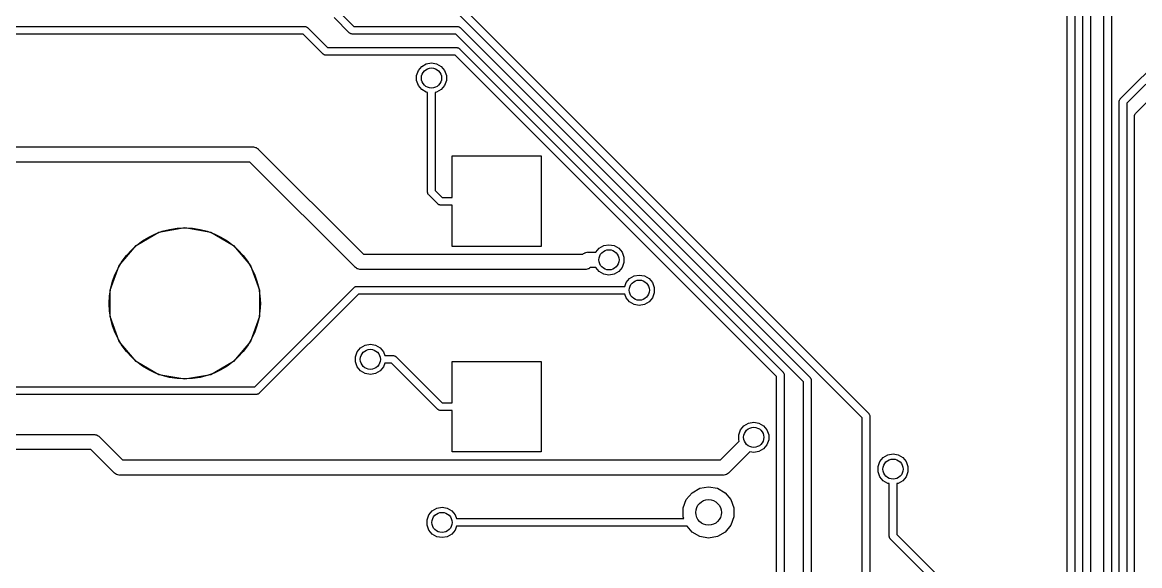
# Model space of a CAD drawing. Extents: x 0 to 100, y -163 to 0.
# Drawn here: x 21.77 to 43.96, y -92.71 to -81.92 of the extents above; entities that cross this region are included whole.
import ezdxf

# ---------------------------------------------------------------- set-up
doc = ezdxf.new("R2010")
doc.units = 0
doc.header["$MEASUREMENT"] = 0
doc.layers.add('BLACK', color=7, linetype='CONTINUOUS')

msp = doc.modelspace()

# ---------------------------------------------------------------- linework, layer by layer
at = {"layer": 'Black'}
for p, q in [((42.5236, -95.3163), (42.5236, -80.9859)), ((42.676, -81.0175), (42.676, -95.3479)), ((42.8287, -95.6698), (42.8287, -81.388)), ((42.9811, -81.4196), (42.9811, -95.7302)), ((38.4498, -89.7724), (30.2611, -81.5836)), ((30.372, -81.479), (38.5799, -89.6869)), ((28.2735, -82.1287), (27.9685, -81.8237)), ((28.0986, -81.7382), (28.359, -81.9986)), ((43.2474, -96.1553), (43.2474, -81.6764)), ((43.3998, -81.708), (43.3998, -96.1869)), ((18.42, -81.9986), (27.3827, -81.9986)), ((27.3827, -81.9986), (27.386, -81.9992)), ((27.386, -81.9992), (27.3893, -81.9989)), ((27.3893, -81.9989), (27.399, -82.0015)), ((27.399, -82.0015), (27.4088, -82.0032)), ((27.4088, -82.0032), (27.4117, -82.0049)), ((27.4117, -82.0049), (27.4149, -82.0057)), ((27.4149, -82.0057), (27.4231, -82.0115)), ((27.4231, -82.0115), (27.4317, -82.0164)), ((27.4317, -82.0164), (27.4338, -82.019)), ((27.4338, -82.019), (27.4366, -82.0209)), ((27.4366, -82.0209), (27.8336, -82.4179)), ((28.359, -81.9986), (30.4136, -81.9986)), ((30.4136, -81.9986), (30.4169, -81.9992)), ((30.4169, -81.9992), (30.4202, -81.9989)), ((30.4202, -81.9989), (30.4298, -82.0015)), ((30.4298, -82.0015), (30.4396, -82.0032)), ((30.4396, -82.0032), (30.4425, -82.0049)), ((30.4425, -82.0049), (30.4458, -82.0057)), ((30.4458, -82.0057), (30.4539, -82.0115)), ((30.4539, -82.0115), (30.4626, -82.0164)), ((30.4626, -82.0164), (30.4647, -82.019)), ((30.4647, -82.019), (30.4675, -82.0209)), ((30.4675, -82.0209), (37.4156, -88.969)), ((43.8799, -83.7251), (45.5878, -82.0172)), ((27.3511, -82.151), (18.3754, -82.151)), ((27.7481, -82.548), (27.3511, -82.151)), ((28.2763, -82.1306), (28.2735, -82.1287)), ((28.2784, -82.1332), (28.2763, -82.1306)), ((28.287, -82.1381), (28.2784, -82.1332)), ((28.2952, -82.1439), (28.287, -82.1381)), ((28.2984, -82.1447), (28.2952, -82.1439)), ((28.3013, -82.1464), (28.2984, -82.1447)), ((28.3111, -82.1481), (28.3013, -82.1464)), ((28.3208, -82.1507), (28.3111, -82.1481)), ((28.3241, -82.1504), (28.3208, -82.1507)), ((28.3274, -82.151), (28.3241, -82.1504)), ((30.382, -82.151), (28.3274, -82.151)), ((37.2855, -89.0545), (30.382, -82.151)), ((43.5748, -83.4387), (44.8196, -82.194)), ((44.9273, -82.3017), (43.7049, -83.5242)), ((27.8336, -82.4179), (30.4018, -82.4179)), ((30.4018, -82.4179), (30.4051, -82.4185)), ((30.4051, -82.4185), (30.4084, -82.4182)), ((30.4084, -82.4182), (30.4181, -82.4208)), ((30.4181, -82.4208), (30.4279, -82.4225)), ((30.4279, -82.4225), (30.4308, -82.4242)), ((30.4308, -82.4242), (30.434, -82.425)), ((30.434, -82.425), (30.4422, -82.4308)), ((30.4422, -82.4308), (30.4508, -82.4357)), ((30.4508, -82.4357), (30.4529, -82.4383)), ((30.4529, -82.4383), (30.4557, -82.4402)), ((30.4557, -82.4402), (36.8798, -88.8643)), ((27.7509, -82.5499), (27.7481, -82.548)), ((27.753, -82.5525), (27.7509, -82.5499)), ((27.7616, -82.5574), (27.753, -82.5525)), ((27.7698, -82.5632), (27.7616, -82.5574)), ((27.773, -82.564), (27.7698, -82.5632)), ((27.7759, -82.5657), (27.773, -82.564)), ((27.7857, -82.5674), (27.7759, -82.5657)), ((27.7954, -82.57), (27.7857, -82.5674)), ((27.7987, -82.5697), (27.7954, -82.57)), ((27.802, -82.5703), (27.7987, -82.5697)), ((30.3702, -82.5703), (27.802, -82.5703)), ((29.7045, -82.792), (29.7951, -82.7397)), ((29.7951, -82.7397), (29.8981, -82.7216)), ((29.8981, -82.7216), (30.0011, -82.7397)), ((30.0011, -82.7397), (30.0917, -82.792)), ((36.7497, -88.9498), (30.3702, -82.5703)), ((29.6015, -82.9704), (29.6373, -82.8721)), ((29.6015, -83.075), (29.6015, -82.9704)), ((29.6373, -82.8721), (29.7045, -82.792)), ((30.0917, -82.792), (30.1589, -82.8721)), ((30.1589, -82.8721), (30.1947, -82.9704)), ((30.1947, -82.9704), (30.1947, -83.075)), ((29.6373, -83.1733), (29.6015, -83.075)), ((29.7045, -83.2534), (29.6373, -83.1733)), ((30.1589, -83.1733), (30.0917, -83.2534)), ((30.1947, -83.075), (30.1589, -83.1733)), ((29.7951, -83.3057), (29.7045, -83.2534)), ((29.8219, -83.3104), (29.7951, -83.3057)), ((29.8219, -85.2913), (29.8219, -83.3104)), ((30.0011, -83.3057), (29.9743, -83.3104)), ((29.9743, -83.3104), (29.9743, -85.2597)), ((30.0917, -83.2534), (30.0011, -83.3057)), ((43.5525, -83.4926), (43.5531, -83.4893)), ((43.5525, -96.2813), (43.5525, -83.4926)), ((43.5528, -83.486), (43.5554, -83.4763)), ((43.5531, -83.4893), (43.5528, -83.486)), ((43.5554, -83.4763), (43.5571, -83.4665)), ((43.5571, -83.4665), (43.5588, -83.4636)), ((43.5588, -83.4636), (43.5596, -83.4604)), ((43.5596, -83.4604), (43.5654, -83.4522)), ((43.5654, -83.4522), (43.5703, -83.4436)), ((43.5703, -83.4436), (43.5729, -83.4415)), ((43.5729, -83.4415), (43.5748, -83.4387)), ((43.7049, -83.5242), (43.7049, -96.3128)), ((43.8576, -83.779), (43.8582, -83.7757)), ((43.8576, -96.4072), (43.8576, -83.779)), ((43.8579, -83.7724), (43.8605, -83.7627)), ((43.8582, -83.7757), (43.8579, -83.7724)), ((43.8605, -83.7627), (43.8622, -83.7529)), ((43.8622, -83.7529), (43.8639, -83.75)), ((43.8639, -83.75), (43.8647, -83.7468)), ((43.8647, -83.7468), (43.8705, -83.7386)), ((43.8705, -83.7386), (43.8754, -83.73)), ((43.8754, -83.73), (43.878, -83.7279)), ((43.878, -83.7279), (43.8799, -83.7251)), ((19.0369, -84.3906), (26.3525, -84.3906)), ((26.3525, -84.3906), (26.359, -84.3917)), ((26.359, -84.3917), (26.3656, -84.3912)), ((26.3656, -84.3912), (26.3845, -84.3962)), ((26.3845, -84.3962), (26.4038, -84.3996)), ((26.4038, -84.3996), (26.4095, -84.4029)), ((26.4095, -84.4029), (26.4159, -84.4047)), ((26.4159, -84.4047), (26.4319, -84.4159)), ((26.4319, -84.4159), (26.4489, -84.4257)), ((26.4489, -84.4257), (26.4532, -84.4307)), ((26.4532, -84.4307), (26.4586, -84.4345)), ((26.4586, -84.4345), (28.5478, -86.5238)), ((26.2904, -84.6906), (18.949, -84.6906)), ((28.3796, -86.7799), (26.2904, -84.6906)), ((30.3061, -85.3942), (30.3061, -84.5712)), ((30.3061, -84.5712), (32.0739, -84.5712)), ((32.0739, -84.5712), (32.0739, -86.3695)), ((29.8225, -85.2946), (29.8219, -85.2913)), ((29.8222, -85.2979), (29.8225, -85.2946)), ((29.8248, -85.3076), (29.8222, -85.2979)), ((29.8265, -85.3174), (29.8248, -85.3076)), ((29.8282, -85.3203), (29.8265, -85.3174)), ((29.829, -85.3235), (29.8282, -85.3203)), ((29.8348, -85.3317), (29.829, -85.3235)), ((29.8397, -85.3403), (29.8348, -85.3317)), ((29.8423, -85.3424), (29.8397, -85.3403)), ((29.8442, -85.3452), (29.8423, -85.3424)), ((30.0233, -85.5243), (29.8442, -85.3452)), ((29.9743, -85.2597), (30.1088, -85.3942)), ((30.1088, -85.3942), (30.3061, -85.3942)), ((30.0261, -85.5262), (30.0233, -85.5243)), ((30.0282, -85.5288), (30.0261, -85.5262)), ((30.0368, -85.5337), (30.0282, -85.5288)), ((30.045, -85.5395), (30.0368, -85.5337)), ((30.0482, -85.5403), (30.045, -85.5395)), ((30.0511, -85.542), (30.0482, -85.5403)), ((30.0609, -85.5437), (30.0511, -85.542)), ((30.0706, -85.5463), (30.0609, -85.5437)), ((30.0739, -85.546), (30.0706, -85.5463)), ((30.0772, -85.5466), (30.0739, -85.546)), ((30.3061, -85.5466), (30.0772, -85.5466)), ((30.3061, -86.3695), (30.3061, -85.5466)), ((24.485, -86.0851), (25, -85.9943)), ((25, -85.9943), (25.515, -86.0851)), ((24.0321, -86.3465), (24.485, -86.0851)), ((25.515, -86.0851), (25.9679, -86.3465)), ((23.696, -86.7471), (24.0321, -86.3465)), ((25.9679, -86.3465), (26.304, -86.7471)), ((32.0739, -86.3695), (30.3061, -86.3695)), ((32.8979, -86.5238), (32.9019, -86.519)), ((32.9019, -86.519), (32.9189, -86.5092)), ((32.9189, -86.5092), (32.9349, -86.498)), ((32.9349, -86.498), (32.9413, -86.4963)), ((32.9413, -86.4963), (32.947, -86.493)), ((32.947, -86.493), (32.9663, -86.4896)), ((32.9663, -86.4896), (32.9852, -86.4845)), ((32.9852, -86.4845), (32.9918, -86.4851)), ((32.9918, -86.4851), (32.9983, -86.4839)), ((32.9983, -86.4839), (33.1616, -86.4839)), ((33.1616, -86.4839), (33.1618, -86.4834)), ((33.1618, -86.4834), (33.229, -86.4032)), ((33.229, -86.4032), (33.3196, -86.3509)), ((33.3196, -86.3509), (33.4226, -86.3328)), ((33.4226, -86.3328), (33.5256, -86.3509)), ((33.5256, -86.3509), (33.6161, -86.4032)), ((33.6161, -86.4032), (33.6834, -86.4834)), ((33.6834, -86.4834), (33.7191, -86.5816)), ((28.5478, -86.5238), (32.8979, -86.5238)), ((33.7191, -86.6862), (33.6834, -86.7845)), ((33.7191, -86.5816), (33.7191, -86.6862)), ((23.5171, -87.2385), (23.696, -86.7471)), ((26.304, -86.7471), (26.4829, -87.2385)), ((28.385, -86.7837), (28.3796, -86.7799)), ((28.3893, -86.7887), (28.385, -86.7837)), ((28.4063, -86.7985), (28.3893, -86.7887)), ((28.4223, -86.8097), (28.4063, -86.7985)), ((28.4287, -86.8115), (28.4223, -86.8097)), ((28.4344, -86.8148), (28.4287, -86.8115)), ((28.4537, -86.8182), (28.4344, -86.8148)), ((28.4726, -86.8232), (28.4537, -86.8182)), ((28.4792, -86.8227), (28.4726, -86.8232)), ((28.4857, -86.8238), (28.4792, -86.8227)), ((32.9584, -86.8238), (28.4857, -86.8238)), ((32.9649, -86.8227), (32.9584, -86.8238)), ((32.9715, -86.8232), (32.9649, -86.8227)), ((32.9904, -86.8182), (32.9715, -86.8232)), ((33.0097, -86.8148), (32.9904, -86.8182)), ((33.0155, -86.8115), (33.0097, -86.8148)), ((33.0218, -86.8097), (33.0155, -86.8115)), ((33.0379, -86.7985), (33.0218, -86.8097)), ((33.0549, -86.7887), (33.0379, -86.7985)), ((33.0589, -86.7839), (33.0549, -86.7887)), ((33.1616, -86.7839), (33.0589, -86.7839)), ((33.1618, -86.7845), (33.1616, -86.7839)), ((33.229, -86.8646), (33.1618, -86.7845)), ((33.3196, -86.9169), (33.229, -86.8646)), ((33.4226, -86.9351), (33.3196, -86.9169)), ((33.5256, -86.9169), (33.4226, -86.9351)), ((33.6161, -86.8646), (33.5256, -86.9169)), ((33.6834, -86.7845), (33.6161, -86.8646)), ((33.8313, -87.0056), (33.9219, -86.9533)), ((33.9219, -86.9533), (34.0249, -86.9351)), ((34.0249, -86.9351), (34.1279, -86.9533)), ((34.1279, -86.9533), (34.2185, -87.0056)), ((26.391, -89.1538), (28.3624, -87.1824)), ((28.3624, -87.1824), (28.3652, -87.1805)), ((28.3652, -87.1805), (28.3673, -87.1779)), ((28.3673, -87.1779), (28.376, -87.1729)), ((28.376, -87.1729), (28.3841, -87.1672)), ((28.3841, -87.1672), (28.3874, -87.1664)), ((28.3874, -87.1664), (28.3903, -87.1647)), ((28.3903, -87.1647), (28.4001, -87.1629)), ((28.4001, -87.1629), (28.4097, -87.1604)), ((28.4097, -87.1604), (28.413, -87.1607)), ((28.413, -87.1607), (28.4163, -87.1601)), ((28.4163, -87.1601), (33.737, -87.1601)), ((33.737, -87.1601), (33.7641, -87.0857)), ((33.7641, -87.0857), (33.8313, -87.0056)), ((34.2185, -87.0056), (34.2857, -87.0857)), ((34.2857, -87.0857), (34.3215, -87.184)), ((34.3215, -87.184), (34.3215, -87.2886)), ((23.5171, -87.7615), (23.5171, -87.2385)), ((28.4479, -87.3125), (26.4765, -89.2839)), ((26.4829, -87.2385), (26.4829, -87.7615)), ((33.737, -87.3125), (28.4479, -87.3125)), ((33.7641, -87.3869), (33.737, -87.3125)), ((33.8313, -87.467), (33.7641, -87.3869)), ((34.2857, -87.3869), (34.2185, -87.467)), ((34.3215, -87.2886), (34.2857, -87.3869)), ((33.9219, -87.5193), (33.8313, -87.467)), ((34.0249, -87.5374), (33.9219, -87.5193)), ((34.1279, -87.5193), (34.0249, -87.5374)), ((34.2185, -87.467), (34.1279, -87.5193)), ((23.696, -88.2529), (23.5171, -87.7615)), ((26.4829, -87.7615), (26.304, -88.2529)), ((24.0321, -88.6535), (23.696, -88.2529)), ((26.304, -88.2529), (25.9679, -88.6535)), ((28.3879, -88.5579), (28.4237, -88.4596)), ((28.4237, -88.4596), (28.4909, -88.3795)), ((28.4909, -88.3795), (28.5815, -88.3272)), ((28.5815, -88.3272), (28.6845, -88.3091)), ((28.6845, -88.3091), (28.7875, -88.3272)), ((28.7875, -88.3272), (28.8781, -88.3795)), ((28.8781, -88.3795), (28.9453, -88.4596)), ((28.9453, -88.4596), (28.9724, -88.534)), ((24.485, -88.9149), (24.0321, -88.6535)), ((25.9679, -88.6535), (25.515, -88.9149)), ((28.3879, -88.6625), (28.3879, -88.5579)), ((28.4237, -88.7608), (28.3879, -88.6625)), ((28.9724, -88.6864), (28.9453, -88.7608)), ((28.9724, -88.534), (29.1378, -88.534)), ((29.1062, -88.6864), (28.9724, -88.6864)), ((30.0233, -89.6035), (29.1062, -88.6864)), ((29.1378, -88.534), (29.1411, -88.5346)), ((29.1411, -88.5346), (29.1444, -88.5343)), ((29.1444, -88.5343), (29.1541, -88.5369)), ((29.1541, -88.5369), (29.1639, -88.5386)), ((29.1639, -88.5386), (29.1668, -88.5403)), ((29.1668, -88.5403), (29.17, -88.5411)), ((29.17, -88.5411), (29.1782, -88.5469)), ((29.1782, -88.5469), (29.1868, -88.5518)), ((29.1868, -88.5518), (29.1889, -88.5544)), ((29.1889, -88.5544), (29.1917, -88.5563)), ((29.1917, -88.5563), (30.1088, -89.4734)), ((30.3061, -89.4734), (30.3061, -88.6505)), ((30.3061, -88.6505), (32.0739, -88.6505)), ((32.0739, -88.6505), (32.0739, -90.4488)), ((25, -89.0057), (24.485, -88.9149)), ((25.515, -88.9149), (25, -89.0057)), ((28.4909, -88.8409), (28.4237, -88.7608)), ((28.5815, -88.8932), (28.4909, -88.8409)), ((28.6845, -88.9113), (28.5815, -88.8932)), ((28.7875, -88.8932), (28.6845, -88.9113)), ((28.8781, -88.8409), (28.7875, -88.8932)), ((28.9453, -88.7608), (28.8781, -88.8409)), ((36.7497, -96.7136), (36.7497, -88.9498)), ((36.8798, -88.8643), (36.8817, -88.8671)), ((36.8817, -88.8671), (36.8843, -88.8692)), ((36.8843, -88.8692), (36.8892, -88.8778)), ((36.8892, -88.8778), (36.895, -88.886)), ((36.895, -88.886), (36.8958, -88.8892)), ((36.8958, -88.8892), (36.8975, -88.8921)), ((36.8975, -88.8921), (36.8992, -88.9019)), ((36.8992, -88.9019), (36.9018, -88.9116)), ((36.9018, -88.9116), (36.9015, -88.9149)), ((36.9015, -88.9149), (36.9021, -88.9182)), ((36.9021, -88.9182), (36.9021, -96.682)), ((11.4507, -89.1538), (26.391, -89.1538)), ((37.2855, -96.8178), (37.2855, -89.0545)), ((37.4156, -88.969), (37.4175, -88.9718)), ((37.4175, -88.9718), (37.4201, -88.974)), ((37.4201, -88.974), (37.425, -88.9826)), ((37.425, -88.9826), (37.4308, -88.9907)), ((37.4308, -88.9907), (37.4316, -88.994)), ((37.4316, -88.994), (37.4333, -88.9969)), ((37.4333, -88.9969), (37.435, -89.0067)), ((37.435, -89.0067), (37.4376, -89.0163)), ((37.4376, -89.0163), (37.4373, -89.0196)), ((37.4373, -89.0196), (37.4379, -89.0229)), ((37.4379, -89.0229), (37.4379, -96.7862)), ((26.4226, -89.3062), (11.4191, -89.3062)), ((26.4259, -89.3056), (26.4226, -89.3062)), ((26.4292, -89.3059), (26.4259, -89.3056)), ((26.4389, -89.3033), (26.4292, -89.3059)), ((26.4487, -89.3016), (26.4389, -89.3033)), ((26.4516, -89.2999), (26.4487, -89.3016)), ((26.4548, -89.2991), (26.4516, -89.2999)), ((26.463, -89.2933), (26.4548, -89.2991)), ((26.4716, -89.2884), (26.463, -89.2933)), ((26.4737, -89.2858), (26.4716, -89.2884)), ((26.4765, -89.2839), (26.4737, -89.2858)), ((30.0261, -89.6054), (30.0233, -89.6035)), ((30.0282, -89.608), (30.0261, -89.6054)), ((30.0368, -89.6129), (30.0282, -89.608)), ((30.045, -89.6187), (30.0368, -89.6129)), ((30.0482, -89.6195), (30.045, -89.6187)), ((30.0511, -89.6212), (30.0482, -89.6195)), ((30.0609, -89.6229), (30.0511, -89.6212)), ((30.0706, -89.6255), (30.0609, -89.6229)), ((30.0739, -89.6252), (30.0706, -89.6255)), ((30.0772, -89.6258), (30.0739, -89.6252)), ((30.3061, -89.6258), (30.0772, -89.6258)), ((30.1088, -89.4734), (30.3061, -89.4734)), ((30.3061, -90.4488), (30.3061, -89.6258)), ((38.4498, -102.34), (38.4498, -89.7724)), ((38.5799, -89.6869), (38.5818, -89.6897)), ((38.5818, -89.6897), (38.5844, -89.6918)), ((38.5844, -89.6918), (38.5893, -89.7004)), ((38.5893, -89.7004), (38.5951, -89.7086)), ((38.5951, -89.7086), (38.5959, -89.7118)), ((38.5959, -89.7118), (38.5976, -89.7147)), ((38.5976, -89.7147), (38.5993, -89.7245)), ((38.5993, -89.7245), (38.6019, -89.7342)), ((38.6019, -89.7342), (38.6016, -89.7375)), ((38.6016, -89.7375), (38.6022, -89.7408)), ((38.6022, -89.7408), (38.6022, -102.34)), ((36.0003, -90.1063), (36.0361, -90.008)), ((36.0361, -90.008), (36.1033, -89.9279)), ((36.1033, -89.9279), (36.1939, -89.8756)), ((36.1939, -89.8756), (36.2969, -89.8575)), ((36.2969, -89.8575), (36.3999, -89.8756)), ((36.3999, -89.8756), (36.4905, -89.9279)), ((36.4905, -89.9279), (36.5577, -90.008)), ((36.5577, -90.008), (36.5935, -90.1063)), ((16.41, -90.1028), (23.1973, -90.1028)), ((23.1973, -90.1028), (23.2038, -90.1039)), ((23.2038, -90.1039), (23.2104, -90.1034)), ((23.2104, -90.1034), (23.2293, -90.1084)), ((23.2293, -90.1084), (23.2486, -90.1118)), ((23.2486, -90.1118), (23.2543, -90.1151)), ((23.2543, -90.1151), (23.2607, -90.1169)), ((23.2607, -90.1169), (23.2767, -90.1281)), ((23.2767, -90.1281), (23.2937, -90.1379)), ((23.2937, -90.1379), (23.298, -90.1429)), ((23.298, -90.1429), (23.3034, -90.1467)), ((23.3034, -90.1467), (23.7641, -90.6075)), ((35.6359, -90.6075), (36.0089, -90.2345)), ((36.0003, -90.2109), (36.0003, -90.1063)), ((36.0089, -90.2345), (36.0003, -90.2109)), ((36.5935, -90.2109), (36.5577, -90.3092)), ((36.5935, -90.1063), (36.5935, -90.2109)), ((23.1352, -90.4028), (16.4721, -90.4028)), ((23.5959, -90.8636), (23.1352, -90.4028)), ((32.0739, -90.4488), (30.3061, -90.4488)), ((36.2212, -90.4464), (35.8041, -90.8636)), ((36.2969, -90.4597), (36.2212, -90.4464)), ((36.3999, -90.4416), (36.2969, -90.4597)), ((36.4905, -90.3893), (36.3999, -90.4416)), ((36.5577, -90.3092), (36.4905, -90.3893)), ((38.8692, -90.559), (38.9598, -90.5067)), ((38.9598, -90.5067), (39.0628, -90.4886)), ((39.0628, -90.4886), (39.1658, -90.5067)), ((39.1658, -90.5067), (39.2564, -90.559)), ((23.7641, -90.6075), (35.6359, -90.6075)), ((38.7662, -90.7374), (38.802, -90.6391)), ((38.7662, -90.842), (38.7662, -90.7374)), ((38.802, -90.6391), (38.8692, -90.559)), ((39.2564, -90.559), (39.3236, -90.6391)), ((39.3236, -90.6391), (39.3594, -90.7374)), ((39.3594, -90.7374), (39.3594, -90.842)), ((23.6013, -90.8674), (23.5959, -90.8636)), ((23.6056, -90.8724), (23.6013, -90.8674)), ((23.6226, -90.8822), (23.6056, -90.8724)), ((23.6386, -90.8934), (23.6226, -90.8822)), ((23.645, -90.8952), (23.6386, -90.8934)), ((23.6507, -90.8985), (23.645, -90.8952)), ((23.67, -90.9019), (23.6507, -90.8985)), ((23.6889, -90.9069), (23.67, -90.9019)), ((23.6955, -90.9064), (23.6889, -90.9069)), ((23.702, -90.9075), (23.6955, -90.9064)), ((35.698, -90.9075), (23.702, -90.9075)), ((35.7045, -90.9064), (35.698, -90.9075)), ((35.7111, -90.9069), (35.7045, -90.9064)), ((35.73, -90.9019), (35.7111, -90.9069)), ((35.7493, -90.8985), (35.73, -90.9019)), ((35.755, -90.8952), (35.7493, -90.8985)), ((35.7614, -90.8934), (35.755, -90.8952)), ((35.7774, -90.8822), (35.7614, -90.8934)), ((35.7944, -90.8724), (35.7774, -90.8822)), ((35.7987, -90.8674), (35.7944, -90.8724)), ((35.8041, -90.8636), (35.7987, -90.8674)), ((38.802, -90.9403), (38.7662, -90.842)), ((38.8692, -91.0204), (38.802, -90.9403)), ((39.3236, -90.9403), (39.2564, -91.0204)), ((39.3594, -90.842), (39.3236, -90.9403)), ((35.0722, -91.2594), (35.2256, -91.1708)), ((35.2256, -91.1708), (35.4, -91.1401)), ((35.4, -91.1401), (35.5744, -91.1708)), ((35.5744, -91.1708), (35.7278, -91.2594)), ((38.9598, -91.0727), (38.8692, -91.0204)), ((38.9866, -91.0774), (38.9598, -91.0727)), ((38.9866, -92.1206), (38.9866, -91.0774)), ((39.1658, -91.0727), (39.139, -91.0774)), ((39.139, -91.0774), (39.139, -92.089)), ((39.2564, -91.0204), (39.1658, -91.0727)), ((34.8978, -91.5614), (34.9584, -91.395)), ((34.9584, -91.395), (35.0722, -91.2594)), ((35.7278, -91.2594), (35.8416, -91.395)), ((35.8416, -91.395), (35.9022, -91.5614)), ((29.8466, -91.6984), (29.9138, -91.6183)), ((29.9138, -91.6183), (30.0044, -91.566)), ((30.0044, -91.566), (30.1074, -91.5479)), ((30.1074, -91.5479), (30.2104, -91.566)), ((30.2104, -91.566), (30.301, -91.6183)), ((30.301, -91.6183), (30.3682, -91.6984)), ((34.8978, -91.7385), (34.8978, -91.5614)), ((35.9022, -91.5614), (35.9022, -91.7385)), ((29.8108, -91.7967), (29.8466, -91.6984)), ((29.8108, -91.9013), (29.8108, -91.7967)), ((30.3682, -91.6984), (30.3953, -91.7728)), ((30.3953, -91.7728), (34.9103, -91.7728)), ((34.9103, -91.7728), (34.8978, -91.7385)), ((35.9022, -91.7385), (35.8416, -91.905)), ((29.8466, -91.9996), (29.8108, -91.9013)), ((29.9138, -92.0797), (29.8466, -91.9996)), ((30.3682, -91.9996), (30.301, -92.0797)), ((30.3953, -91.9252), (30.3682, -91.9996)), ((34.9754, -91.9252), (30.3953, -91.9252)), ((35.0722, -92.0406), (34.9754, -91.9252)), ((35.2256, -92.1292), (35.0722, -92.0406)), ((35.7278, -92.0406), (35.5744, -92.1292)), ((35.8416, -91.905), (35.7278, -92.0406)), ((30.0044, -92.132), (29.9138, -92.0797)), ((30.1074, -92.1501), (30.0044, -92.132)), ((30.2104, -92.132), (30.1074, -92.1501)), ((30.301, -92.0797), (30.2104, -92.132)), ((35.4, -92.1599), (35.2256, -92.1292)), ((35.5744, -92.1292), (35.4, -92.1599)), ((38.9872, -92.1239), (38.9866, -92.1206)), ((38.9869, -92.1272), (38.9872, -92.1239)), ((38.9895, -92.1369), (38.9869, -92.1272)), ((38.9912, -92.1467), (38.9895, -92.1369)), ((38.9929, -92.1496), (38.9912, -92.1467)), ((38.9937, -92.1528), (38.9929, -92.1496)), ((38.9995, -92.161), (38.9937, -92.1528)), ((39.0044, -92.1696), (38.9995, -92.161)), ((39.007, -92.1717), (39.0044, -92.1696)), ((39.0089, -92.1745), (39.007, -92.1717)), ((41.8112, -94.9768), (39.0089, -92.1745)), ((39.139, -92.089), (41.9221, -94.8722))]:
    msp.add_line(p, q, dxfattribs=at)
for centre, radius in [((29.8981, -83.0227), 0.2), ((25, -87.5), 1.5), ((33.4226, -86.6339), 0.2), ((34.0249, -87.2363), 0.2), ((28.6845, -88.6102), 0.2), ((36.2969, -90.1586), 0.2), ((39.0628, -90.7897), 0.2), ((35.4, -91.65), 0.254), ((30.1074, -91.849), 0.2)]:
    msp.add_circle(centre, radius, dxfattribs=at)

doc.saveas('drawing.dxf')
